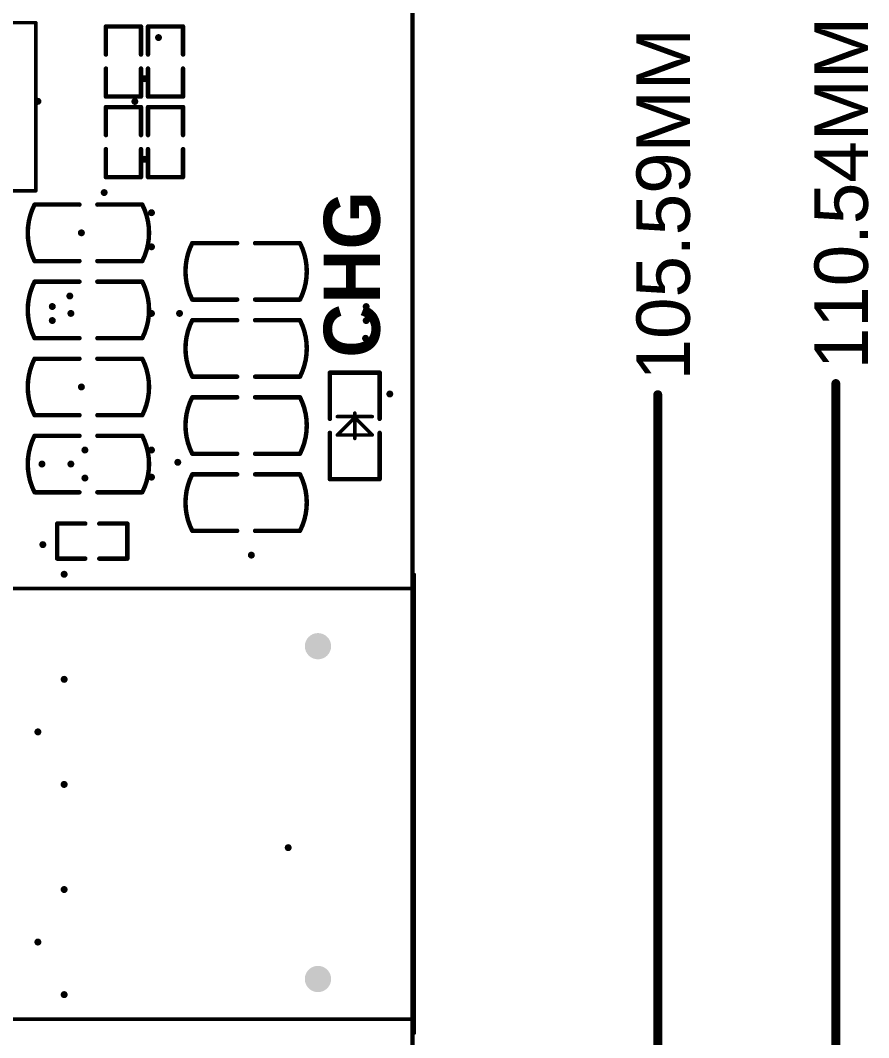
# Model space of a CAD drawing. Header units: millimetres. Extents: x -95 to 44, y -26 to 123.
# Drawn here: x 19.66 to 43.86, y 30.33 to 59.37 of the extents above; entities that cross this region are included whole.
import ezdxf

# ---------------------------------------------------------------- set-up
doc = ezdxf.new("R2010")
doc.units = ezdxf.units.MM
for name, color, linetype in [('KeepOutLayer', 6, 'Continuous'), ('Mechanical15', 56, 'Continuous'), ('MultiLayer', 9, 'Continuous'), ('PadHoleLayer', 156, 'Continuous'), ('TopOverlay', 2, 'Continuous'), ('ViaHoleLayer', 16, 'Continuous')]:
    doc.layers.add(name, color=color, linetype=linetype)
doc.styles.add('Arial', font='arial.ttf', dxfattribs={"height": 0.2})
doc.styles.add('阿里巴巴普惠体 Heavy', font='', dxfattribs={"height": 0.2})
doc.styles.get('阿里巴巴普惠体 Heavy').set_extended_font_data('阿里巴巴普惠体 Heavy', bold=True)

# ---------------------------------------------------------------- blocks, each defined once
blk = doc.blocks.new('C0603_21')
at = {"layer": 'TopOverlay', "const_width": 0.127}
for points in [[(-1.537, -0.806, -0.239632), (-1.537, 0.806)], [(1.537, 0.806, -0.239632), (1.537, -0.806)]]:
    blk.add_lwpolyline(points, format="xyb", dxfattribs=at)
for points in [[(-1.537, 0.806), (-0.256, 0.806)], [(0.256, 0.806), (1.537, 0.806)], [(-1.537, -0.806), (-0.256, -0.806)], [(0.256, -0.806), (1.537, -0.806)]]:
    blk.add_lwpolyline(points, dxfattribs=at)
at = {"layer": 'TopOverlay', "const_width": 0.0635}
for points in [[(-1.568, 0.806, 1), (-1.505, 0.806, 1)], [(-1.568, 0.806, 1), (-1.505, 0.806, 1)], [(-0.288, 0.806, 1), (-0.224, 0.806, 1)], [(0.224, 0.806, 1), (0.288, 0.806, 1)], [(1.505, 0.806, 1), (1.568, 0.806, 1)], [(1.505, 0.806, 1), (1.568, 0.806, 1)], [(-1.568, -0.806, 1), (-1.505, -0.806, 1)], [(-1.568, -0.806, 1), (-1.505, -0.806, 1)], [(-0.288, -0.806, 1), (-0.224, -0.806, 1)], [(0.224, -0.806, 1), (0.288, -0.806, 1)], [(1.505, -0.806, 1), (1.568, -0.806, 1)], [(1.505, -0.806, 1), (1.568, -0.806, 1)]]:
    blk.add_lwpolyline(points, format="xyb", close=True, dxfattribs=at)
blk = doc.blocks.new('NANO_SIM_25')
at = {"layer": 'MultiLayer'}
h = blk.add_hatch(color=9, dxfattribs=at)
edge = h.paths.add_edge_path()
edge.add_arc((-5, -4.75), 0.375, 0, 360)
h = blk.add_hatch(color=9, dxfattribs=at)
edge = h.paths.add_edge_path()
edge.add_arc((4.5, -4.75), 0.375, 0, 360)
at = {"layer": 'PadHoleLayer'}
h = blk.add_hatch(color=156, dxfattribs=at)
edge = h.paths.add_edge_path()
edge.add_arc((-5, -4.75), 0.375, 0, 360)
h = blk.add_hatch(color=156, dxfattribs=at)
edge = h.paths.add_edge_path()
edge.add_arc((4.5, -4.75), 0.375, 0, 360)
at = {"layer": 'TopOverlay', "const_width": 0.1}
for points in [[(-6.545, 7.5), (6.545, 7.5)], [(-6.145, 7.5), (-6.145, -7.5)], [(6.145, 7.5), (6.145, -7.5)], [(-6.545, -7.5), (6.545, -7.5)]]:
    blk.add_lwpolyline(points, dxfattribs=at)
at = {"layer": 'TopOverlay', "const_width": 0.05}
for points in [[(-6.57, 7.5, 1), (-6.52, 7.5, 1)], [(-6.17, 7.5, 1), (-6.12, 7.5, 1)], [(6.12, 7.5, 1), (6.17, 7.5, 1)], [(6.52, 7.5, 1), (6.57, 7.5, 1)], [(-6.57, -7.5, 1), (-6.52, -7.5, 1)], [(-6.17, -7.5, 1), (-6.12, -7.5, 1)], [(6.12, -7.5, 1), (6.17, -7.5, 1)], [(6.52, -7.5, 1), (6.57, -7.5, 1)]]:
    blk.add_lwpolyline(points, format="xyb", close=True, dxfattribs=at)
blk = doc.blocks.new('R0402_51')
at = {"layer": 'TopOverlay', "const_width": 0.127}
for points in [[(-0.51, 0.5), (-0.51, -0.5)], [(0.29, 0.5), (-0.478, 0.5)], [(1.472, 0.5), (0.69, 0.5)], [(1.49, 0.5), (1.49, -0.5)], [(0.29, -0.5), (-0.478, -0.5)], [(1.472, -0.5), (0.69, -0.5)]]:
    blk.add_lwpolyline(points, dxfattribs=at)
at = {"layer": 'TopOverlay', "const_width": 0.0635}
for points in [[(-0.542, 0.5, 1), (-0.478, 0.5, 1)], [(-0.51, 0.5, 1), (-0.446, 0.5, 1)], [(0.258, 0.5, 1), (0.322, 0.5, 1)], [(0.658, 0.5, 1), (0.722, 0.5, 1)], [(1.44, 0.5, 1), (1.504, 0.5, 1)], [(1.458, 0.5, 1), (1.522, 0.5, 1)], [(-0.542, -0.5, 1), (-0.478, -0.5, 1)], [(-0.51, -0.5, 1), (-0.446, -0.5, 1)], [(0.258, -0.5, 1), (0.322, -0.5, 1)], [(0.658, -0.5, 1), (0.722, -0.5, 1)], [(1.44, -0.5, 1), (1.504, -0.5, 1)], [(1.458, -0.5, 1), (1.522, -0.5, 1)]]:
    blk.add_lwpolyline(points, format="xyb", close=True, dxfattribs=at)
blk = doc.blocks.new('R0402_59')
at = {"layer": 'TopOverlay', "const_width": 0.127}
for points in [[(-0.51, -0.5), (-0.51, 0.5)], [(0.29, 0.5), (-0.478, 0.5)], [(1.472, 0.5), (0.69, 0.5)], [(1.49, -0.5), (1.49, 0.5)], [(0.29, -0.5), (-0.478, -0.5)], [(1.472, -0.5), (0.69, -0.5)]]:
    blk.add_lwpolyline(points, dxfattribs=at)
at = {"layer": 'TopOverlay', "const_width": 0.0635}
for points in [[(-0.542, 0.5, 1), (-0.478, 0.5, 1)], [(-0.51, 0.5, 1), (-0.446, 0.5, 1)], [(0.258, 0.5, 1), (0.322, 0.5, 1)], [(0.658, 0.5, 1), (0.722, 0.5, 1)], [(1.44, 0.5, 1), (1.504, 0.5, 1)], [(1.458, 0.5, 1), (1.522, 0.5, 1)], [(-0.542, -0.5, 1), (-0.478, -0.5, 1)], [(-0.51, -0.5, 1), (-0.446, -0.5, 1)], [(0.258, -0.5, 1), (0.322, -0.5, 1)], [(0.658, -0.5, 1), (0.722, -0.5, 1)], [(1.44, -0.5, 1), (1.504, -0.5, 1)], [(1.458, -0.5, 1), (1.522, -0.5, 1)]]:
    blk.add_lwpolyline(points, format="xyb", close=True, dxfattribs=at)
blk = doc.blocks.new('R0402_62')
at = {"layer": 'TopOverlay', "const_width": 0.127}
for points in [[(-0.51, -0.5), (-0.51, 0.5)], [(0.29, 0.5), (-0.478, 0.5)], [(1.472, 0.5), (0.69, 0.5)], [(1.49, -0.5), (1.49, 0.5)], [(0.29, -0.5), (-0.478, -0.5)], [(1.472, -0.5), (0.69, -0.5)]]:
    blk.add_lwpolyline(points, dxfattribs=at)
at = {"layer": 'TopOverlay', "const_width": 0.0635}
for points in [[(-0.542, 0.5, 1), (-0.478, 0.5, 1)], [(-0.51, 0.5, 1), (-0.446, 0.5, 1)], [(0.258, 0.5, 1), (0.322, 0.5, 1)], [(0.658, 0.5, 1), (0.722, 0.5, 1)], [(1.44, 0.5, 1), (1.504, 0.5, 1)], [(1.458, 0.5, 1), (1.522, 0.5, 1)], [(-0.542, -0.5, 1), (-0.478, -0.5, 1)], [(-0.51, -0.5, 1), (-0.446, -0.5, 1)], [(0.258, -0.5, 1), (0.322, -0.5, 1)], [(0.658, -0.5, 1), (0.722, -0.5, 1)], [(1.44, -0.5, 1), (1.504, -0.5, 1)], [(1.458, -0.5, 1), (1.522, -0.5, 1)]]:
    blk.add_lwpolyline(points, format="xyb", close=True, dxfattribs=at)
blk = doc.blocks.new('INDUCT0412_93')
at = {"layer": 'TopOverlay', "const_width": 0.1}
for points in [[(-2.4, 2.1), (-2.4, -2.1)], [(-2.4, 2.1), (2.4, 2.1)], [(2.4, 2.1), (2.4, -2.1)], [(-2.4, -2.1), (2.4, -2.1)]]:
    blk.add_lwpolyline(points, dxfattribs=at)
at = {"layer": 'TopOverlay', "const_width": 0.05}
for points in [[(-2.425, 2.1, 1), (-2.375, 2.1, 1)], [(-2.425, 2.1, 1), (-2.375, 2.1, 1)], [(2.375, 2.1, 1), (2.425, 2.1, 1)], [(2.375, 2.1, 1), (2.425, 2.1, 1)], [(-2.425, -2.1, 1), (-2.375, -2.1, 1)], [(-2.425, -2.1, 1), (-2.375, -2.1, 1)], [(2.375, -2.1, 1), (2.425, -2.1, 1)], [(2.375, -2.1, 1), (2.425, -2.1, 1)]]:
    blk.add_lwpolyline(points, format="xyb", close=True, dxfattribs=at)
blk = doc.blocks.new('R0402_97')
at = {"layer": 'TopOverlay', "const_width": 0.127}
for points in [[(-0.51, 0.5), (-0.51, -0.5)], [(-0.478, 0.5), (0.29, 0.5)], [(0.69, 0.5), (1.472, 0.5)], [(1.49, 0.5), (1.49, -0.5)], [(-0.478, -0.5), (0.29, -0.5)], [(0.69, -0.5), (1.472, -0.5)]]:
    blk.add_lwpolyline(points, dxfattribs=at)
at = {"layer": 'TopOverlay', "const_width": 0.0635}
for points in [[(-0.542, 0.5, 1), (-0.478, 0.5, 1)], [(-0.51, 0.5, 1), (-0.446, 0.5, 1)], [(0.258, 0.5, 1), (0.322, 0.5, 1)], [(0.658, 0.5, 1), (0.722, 0.5, 1)], [(1.44, 0.5, 1), (1.504, 0.5, 1)], [(1.458, 0.5, 1), (1.522, 0.5, 1)], [(-0.542, -0.5, 1), (-0.478, -0.5, 1)], [(-0.51, -0.5, 1), (-0.446, -0.5, 1)], [(0.258, -0.5, 1), (0.322, -0.5, 1)], [(0.658, -0.5, 1), (0.722, -0.5, 1)], [(1.44, -0.5, 1), (1.504, -0.5, 1)], [(1.458, -0.5, 1), (1.522, -0.5, 1)]]:
    blk.add_lwpolyline(points, format="xyb", close=True, dxfattribs=at)
blk = doc.blocks.new('R0402_99')
at = {"layer": 'TopOverlay', "const_width": 0.127}
for points in [[(-0.51, 0.5), (-0.51, -0.5)], [(-0.478, 0.5), (0.29, 0.5)], [(0.69, 0.5), (1.472, 0.5)], [(1.49, 0.5), (1.49, -0.5)], [(-0.478, -0.5), (0.29, -0.5)], [(0.69, -0.5), (1.472, -0.5)]]:
    blk.add_lwpolyline(points, dxfattribs=at)
at = {"layer": 'TopOverlay', "const_width": 0.0635}
for points in [[(-0.542, 0.5, 1), (-0.478, 0.5, 1)], [(-0.51, 0.5, 1), (-0.446, 0.5, 1)], [(0.258, 0.5, 1), (0.322, 0.5, 1)], [(0.658, 0.5, 1), (0.722, 0.5, 1)], [(1.44, 0.5, 1), (1.504, 0.5, 1)], [(1.458, 0.5, 1), (1.522, 0.5, 1)], [(-0.542, -0.5, 1), (-0.478, -0.5, 1)], [(-0.51, -0.5, 1), (-0.446, -0.5, 1)], [(0.258, -0.5, 1), (0.322, -0.5, 1)], [(0.658, -0.5, 1), (0.722, -0.5, 1)], [(1.44, -0.5, 1), (1.504, -0.5, 1)], [(1.458, -0.5, 1), (1.522, -0.5, 1)]]:
    blk.add_lwpolyline(points, format="xyb", close=True, dxfattribs=at)
blk = doc.blocks.new('D0603_102')
at = {"layer": 'TopOverlay'}
for points, const_width in [([(-0.71, 0.71), (0.61, 0.71)], 0.127), ([(-0.71, 0.71), (-0.71, -0.71)], 0.127), ([(1.01, 0.71), (2.33, 0.71)], 0.127), ([(2.33, 0.71), (2.33, -0.71)], 0.127), ([(0.55, 0.5), (1.05, 0)], 0.1), ([(0.55, 0.5), (0.55, -0.5)], 0.1), ([(1.075, 0.5), (1.075, -0.5)], 0.1), ([(0.45, 0), (1.175, 0)], 0.1), ([(1.05, 0), (0.55, -0.5)], 0.1), ([(-0.71, -0.71), (0.61, -0.71)], 0.127), ([(1.01, -0.71), (2.33, -0.71)], 0.127)]:
    blk.add_lwpolyline(points, dxfattribs=dict(at, const_width=const_width))
for points, const_width in [([(-0.742, 0.71, 1), (-0.678, 0.71, 1)], 0.0635), ([(-0.742, 0.71, 1), (-0.678, 0.71, 1)], 0.0635), ([(0.578, 0.71, 1), (0.642, 0.71, 1)], 0.0635), ([(0.978, 0.71, 1), (1.042, 0.71, 1)], 0.0635), ([(2.298, 0.71, 1), (2.362, 0.71, 1)], 0.0635), ([(2.298, 0.71, 1), (2.362, 0.71, 1)], 0.0635), ([(0.525, 0.5, 1), (0.575, 0.5, 1)], 0.05), ([(0.525, 0.5, 1), (0.575, 0.5, 1)], 0.05), ([(1.05, 0.5, 1), (1.1, 0.5, 1)], 0.05), ([(0.425, 0, 1), (0.475, 0, 1)], 0.05), ([(1.025, 0, 1), (1.075, 0, 1)], 0.05), ([(1.025, 0, 1), (1.075, 0, 1)], 0.05), ([(1.15, 0, 1), (1.2, 0, 1)], 0.05), ([(0.525, -0.5, 1), (0.575, -0.5, 1)], 0.05), ([(0.525, -0.5, 1), (0.575, -0.5, 1)], 0.05), ([(1.05, -0.5, 1), (1.1, -0.5, 1)], 0.05), ([(-0.742, -0.71, 1), (-0.678, -0.71, 1)], 0.0635), ([(-0.742, -0.71, 1), (-0.678, -0.71, 1)], 0.0635), ([(0.578, -0.71, 1), (0.642, -0.71, 1)], 0.0635), ([(0.978, -0.71, 1), (1.042, -0.71, 1)], 0.0635), ([(2.298, -0.71, 1), (2.362, -0.71, 1)], 0.0635), ([(2.298, -0.71, 1), (2.362, -0.71, 1)], 0.0635)]:
    blk.add_lwpolyline(points, format="xyb", close=True, dxfattribs=dict(at, const_width=const_width))
blk = doc.blocks.new('C0603_119')
at = {"layer": 'TopOverlay', "const_width": 0.127}
for points in [[(-1.537, -0.806, -0.239632), (-1.537, 0.806)], [(1.537, 0.806, -0.239632), (1.537, -0.806)]]:
    blk.add_lwpolyline(points, format="xyb", dxfattribs=at)
for points in [[(-1.537, 0.806), (-0.256, 0.806)], [(0.256, 0.806), (1.537, 0.806)], [(-1.537, -0.806), (-0.256, -0.806)], [(0.256, -0.806), (1.537, -0.806)]]:
    blk.add_lwpolyline(points, dxfattribs=at)
at = {"layer": 'TopOverlay', "const_width": 0.0635}
for points in [[(-1.568, 0.806, 1), (-1.505, 0.806, 1)], [(-1.568, 0.806, 1), (-1.505, 0.806, 1)], [(-0.288, 0.806, 1), (-0.224, 0.806, 1)], [(0.224, 0.806, 1), (0.288, 0.806, 1)], [(1.505, 0.806, 1), (1.568, 0.806, 1)], [(1.505, 0.806, 1), (1.568, 0.806, 1)], [(-1.568, -0.806, 1), (-1.505, -0.806, 1)], [(-1.568, -0.806, 1), (-1.505, -0.806, 1)], [(-0.288, -0.806, 1), (-0.224, -0.806, 1)], [(0.224, -0.806, 1), (0.288, -0.806, 1)], [(1.505, -0.806, 1), (1.568, -0.806, 1)], [(1.505, -0.806, 1), (1.568, -0.806, 1)]]:
    blk.add_lwpolyline(points, format="xyb", close=True, dxfattribs=at)
blk = doc.blocks.new('C0603_120')
at = {"layer": 'TopOverlay', "const_width": 0.127}
for points in [[(-1.537, -0.806, -0.239632), (-1.537, 0.806)], [(1.537, 0.806, -0.239632), (1.537, -0.806)]]:
    blk.add_lwpolyline(points, format="xyb", dxfattribs=at)
for points in [[(-1.537, 0.806), (-0.256, 0.806)], [(0.256, 0.806), (1.537, 0.806)], [(-1.537, -0.806), (-0.256, -0.806)], [(0.256, -0.806), (1.537, -0.806)]]:
    blk.add_lwpolyline(points, dxfattribs=at)
at = {"layer": 'TopOverlay', "const_width": 0.0635}
for points in [[(-1.568, 0.806, 1), (-1.505, 0.806, 1)], [(-1.568, 0.806, 1), (-1.505, 0.806, 1)], [(-0.288, 0.806, 1), (-0.224, 0.806, 1)], [(0.224, 0.806, 1), (0.288, 0.806, 1)], [(1.505, 0.806, 1), (1.568, 0.806, 1)], [(1.505, 0.806, 1), (1.568, 0.806, 1)], [(-1.568, -0.806, 1), (-1.505, -0.806, 1)], [(-1.568, -0.806, 1), (-1.505, -0.806, 1)], [(-0.288, -0.806, 1), (-0.224, -0.806, 1)], [(0.224, -0.806, 1), (0.288, -0.806, 1)], [(1.505, -0.806, 1), (1.568, -0.806, 1)], [(1.505, -0.806, 1), (1.568, -0.806, 1)]]:
    blk.add_lwpolyline(points, format="xyb", close=True, dxfattribs=at)
blk = doc.blocks.new('C0603_121')
at = {"layer": 'TopOverlay', "const_width": 0.127}
for points in [[(-1.537, -0.806, -0.239632), (-1.537, 0.806)], [(1.537, 0.806, -0.239632), (1.537, -0.806)]]:
    blk.add_lwpolyline(points, format="xyb", dxfattribs=at)
for points in [[(-1.537, 0.806), (-0.256, 0.806)], [(0.256, 0.806), (1.537, 0.806)], [(-1.537, -0.806), (-0.256, -0.806)], [(0.256, -0.806), (1.537, -0.806)]]:
    blk.add_lwpolyline(points, dxfattribs=at)
at = {"layer": 'TopOverlay', "const_width": 0.0635}
for points in [[(-1.568, 0.806, 1), (-1.505, 0.806, 1)], [(-1.568, 0.806, 1), (-1.505, 0.806, 1)], [(-0.288, 0.806, 1), (-0.224, 0.806, 1)], [(0.224, 0.806, 1), (0.288, 0.806, 1)], [(1.505, 0.806, 1), (1.568, 0.806, 1)], [(1.505, 0.806, 1), (1.568, 0.806, 1)], [(-1.568, -0.806, 1), (-1.505, -0.806, 1)], [(-1.568, -0.806, 1), (-1.505, -0.806, 1)], [(-0.288, -0.806, 1), (-0.224, -0.806, 1)], [(0.224, -0.806, 1), (0.288, -0.806, 1)], [(1.505, -0.806, 1), (1.568, -0.806, 1)], [(1.505, -0.806, 1), (1.568, -0.806, 1)]]:
    blk.add_lwpolyline(points, format="xyb", close=True, dxfattribs=at)
blk = doc.blocks.new('C0603_122')
at = {"layer": 'TopOverlay', "const_width": 0.127}
for points in [[(-1.537, -0.806, -0.239632), (-1.537, 0.806)], [(1.537, 0.806, -0.239632), (1.537, -0.806)]]:
    blk.add_lwpolyline(points, format="xyb", dxfattribs=at)
for points in [[(-1.537, 0.806), (-0.256, 0.806)], [(0.256, 0.806), (1.537, 0.806)], [(-1.537, -0.806), (-0.256, -0.806)], [(0.256, -0.806), (1.537, -0.806)]]:
    blk.add_lwpolyline(points, dxfattribs=at)
at = {"layer": 'TopOverlay', "const_width": 0.0635}
for points in [[(-1.568, 0.806, 1), (-1.505, 0.806, 1)], [(-1.568, 0.806, 1), (-1.505, 0.806, 1)], [(-0.288, 0.806, 1), (-0.224, 0.806, 1)], [(0.224, 0.806, 1), (0.288, 0.806, 1)], [(1.505, 0.806, 1), (1.568, 0.806, 1)], [(1.505, 0.806, 1), (1.568, 0.806, 1)], [(-1.568, -0.806, 1), (-1.505, -0.806, 1)], [(-1.568, -0.806, 1), (-1.505, -0.806, 1)], [(-0.288, -0.806, 1), (-0.224, -0.806, 1)], [(0.224, -0.806, 1), (0.288, -0.806, 1)], [(1.505, -0.806, 1), (1.568, -0.806, 1)], [(1.505, -0.806, 1), (1.568, -0.806, 1)]]:
    blk.add_lwpolyline(points, format="xyb", close=True, dxfattribs=at)
blk = doc.blocks.new('C0603_123')
at = {"layer": 'TopOverlay', "const_width": 0.127}
for points in [[(-1.537, -0.806, -0.239632), (-1.537, 0.806)], [(1.537, 0.806, -0.239632), (1.537, -0.806)]]:
    blk.add_lwpolyline(points, format="xyb", dxfattribs=at)
for points in [[(-1.537, 0.806), (-0.256, 0.806)], [(0.256, 0.806), (1.537, 0.806)], [(-1.537, -0.806), (-0.256, -0.806)], [(0.256, -0.806), (1.537, -0.806)]]:
    blk.add_lwpolyline(points, dxfattribs=at)
at = {"layer": 'TopOverlay', "const_width": 0.0635}
for points in [[(-1.568, 0.806, 1), (-1.505, 0.806, 1)], [(-1.568, 0.806, 1), (-1.505, 0.806, 1)], [(-0.288, 0.806, 1), (-0.224, 0.806, 1)], [(0.224, 0.806, 1), (0.288, 0.806, 1)], [(1.505, 0.806, 1), (1.568, 0.806, 1)], [(1.505, 0.806, 1), (1.568, 0.806, 1)], [(-1.568, -0.806, 1), (-1.505, -0.806, 1)], [(-1.568, -0.806, 1), (-1.505, -0.806, 1)], [(-0.288, -0.806, 1), (-0.224, -0.806, 1)], [(0.224, -0.806, 1), (0.288, -0.806, 1)], [(1.505, -0.806, 1), (1.568, -0.806, 1)], [(1.505, -0.806, 1), (1.568, -0.806, 1)]]:
    blk.add_lwpolyline(points, format="xyb", close=True, dxfattribs=at)
blk = doc.blocks.new('C0603_124')
at = {"layer": 'TopOverlay', "const_width": 0.127}
for points in [[(-1.537, -0.806, -0.239632), (-1.537, 0.806)], [(1.537, 0.806, -0.239632), (1.537, -0.806)]]:
    blk.add_lwpolyline(points, format="xyb", dxfattribs=at)
for points in [[(-1.537, 0.806), (-0.256, 0.806)], [(0.256, 0.806), (1.537, 0.806)], [(-1.537, -0.806), (-0.256, -0.806)], [(0.256, -0.806), (1.537, -0.806)]]:
    blk.add_lwpolyline(points, dxfattribs=at)
at = {"layer": 'TopOverlay', "const_width": 0.0635}
for points in [[(-1.568, 0.806, 1), (-1.505, 0.806, 1)], [(-1.568, 0.806, 1), (-1.505, 0.806, 1)], [(-0.288, 0.806, 1), (-0.224, 0.806, 1)], [(0.224, 0.806, 1), (0.288, 0.806, 1)], [(1.505, 0.806, 1), (1.568, 0.806, 1)], [(1.505, 0.806, 1), (1.568, 0.806, 1)], [(-1.568, -0.806, 1), (-1.505, -0.806, 1)], [(-1.568, -0.806, 1), (-1.505, -0.806, 1)], [(-0.288, -0.806, 1), (-0.224, -0.806, 1)], [(0.224, -0.806, 1), (0.288, -0.806, 1)], [(1.505, -0.806, 1), (1.568, -0.806, 1)], [(1.505, -0.806, 1), (1.568, -0.806, 1)]]:
    blk.add_lwpolyline(points, format="xyb", close=True, dxfattribs=at)
blk = doc.blocks.new('C0603_125')
at = {"layer": 'TopOverlay', "const_width": 0.127}
for points in [[(-1.537, -0.806, -0.239632), (-1.537, 0.806)], [(1.537, 0.806, -0.239632), (1.537, -0.806)]]:
    blk.add_lwpolyline(points, format="xyb", dxfattribs=at)
for points in [[(-1.537, 0.806), (-0.256, 0.806)], [(0.256, 0.806), (1.537, 0.806)], [(-1.537, -0.806), (-0.256, -0.806)], [(0.256, -0.806), (1.537, -0.806)]]:
    blk.add_lwpolyline(points, dxfattribs=at)
at = {"layer": 'TopOverlay', "const_width": 0.0635}
for points in [[(-1.568, 0.806, 1), (-1.505, 0.806, 1)], [(-1.568, 0.806, 1), (-1.505, 0.806, 1)], [(-0.288, 0.806, 1), (-0.224, 0.806, 1)], [(0.224, 0.806, 1), (0.288, 0.806, 1)], [(1.505, 0.806, 1), (1.568, 0.806, 1)], [(1.505, 0.806, 1), (1.568, 0.806, 1)], [(-1.568, -0.806, 1), (-1.505, -0.806, 1)], [(-1.568, -0.806, 1), (-1.505, -0.806, 1)], [(-0.288, -0.806, 1), (-0.224, -0.806, 1)], [(0.224, -0.806, 1), (0.288, -0.806, 1)], [(1.505, -0.806, 1), (1.568, -0.806, 1)], [(1.505, -0.806, 1), (1.568, -0.806, 1)]]:
    blk.add_lwpolyline(points, format="xyb", close=True, dxfattribs=at)

msp = doc.modelspace()

# ---------------------------------------------------------------- hatches: boundary and pattern name
at = {"layer": 'ViaHoleLayer'}
h = msp.add_hatch(color=16, dxfattribs=at)
edge = h.paths.add_edge_path()
edge.add_arc((23.6, 58.875), 0.1, 0, 360)
h = msp.add_hatch(color=16, dxfattribs=at)
edge = h.paths.add_edge_path()
edge.add_arc((23.2, 57.7), 0.1, 0, 360)
h = msp.add_hatch(color=16, dxfattribs=at)
edge = h.paths.add_edge_path()
edge.add_arc((20.158, 57.054), 0.101, 0, 360)
h = msp.add_hatch(color=16, dxfattribs=at)
edge = h.paths.add_edge_path()
edge.add_arc((22.925, 57.05), 0.1, 0, 360)
h = msp.add_hatch(color=16, dxfattribs=at)
edge = h.paths.add_edge_path()
edge.add_arc((23.2, 55.4), 0.1, 0, 360)
h = msp.add_hatch(color=16, dxfattribs=at)
edge = h.paths.add_edge_path()
edge.add_arc((22.05, 54.45), 0.1, 0, 360)
h = msp.add_hatch(color=16, dxfattribs=at)
edge = h.paths.add_edge_path()
edge.add_arc((23.4, 53.875), 0.1, 0, 360)
h = msp.add_hatch(color=16, dxfattribs=at)
edge = h.paths.add_edge_path()
edge.add_arc((21.4, 53.3), 0.1, 0, 360)
h = msp.add_hatch(color=16, dxfattribs=at)
edge = h.paths.add_edge_path()
edge.add_arc((23.4, 52.9), 0.1, 0, 360)
h = msp.add_hatch(color=16, dxfattribs=at)
edge = h.paths.add_edge_path()
edge.add_arc((21.069, 51.497), 0.1, 0, 360)
h = msp.add_hatch(color=16, dxfattribs=at)
edge = h.paths.add_edge_path()
edge.add_arc((20.569, 51.197), 0.1, 0, 360)
h = msp.add_hatch(color=16, dxfattribs=at)
edge = h.paths.add_edge_path()
edge.add_arc((29.525, 51.195), 0.1, 0, 360)
h = msp.add_hatch(color=16, dxfattribs=at)
edge = h.paths.add_edge_path()
edge.add_arc((20.569, 50.797), 0.1, 0, 360)
h = msp.add_hatch(color=16, dxfattribs=at)
edge = h.paths.add_edge_path()
edge.add_arc((21.1, 51), 0.1, 0, 360)
h = msp.add_hatch(color=16, dxfattribs=at)
edge = h.paths.add_edge_path()
edge.add_arc((23.4, 51), 0.1, 0, 360)
h = msp.add_hatch(color=16, dxfattribs=at)
edge = h.paths.add_edge_path()
edge.add_arc((24.2, 51), 0.1, 0, 360)
h = msp.add_hatch(color=16, dxfattribs=at)
edge = h.paths.add_edge_path()
edge.add_arc((29.525, 50.795), 0.1, 0, 360)
h = msp.add_hatch(color=16, dxfattribs=at)
edge = h.paths.add_edge_path()
edge.add_arc((29.507, 50.289), 0.1, 0, 360)
h = msp.add_hatch(color=16, dxfattribs=at)
edge = h.paths.add_edge_path()
edge.add_arc((21.4, 48.9), 0.1, 0, 360)
h = msp.add_hatch(color=16, dxfattribs=at)
edge = h.paths.add_edge_path()
edge.add_arc((30.2, 48.7), 0.1, 0, 360)
h = msp.add_hatch(color=16, dxfattribs=at)
edge = h.paths.add_edge_path()
edge.add_arc((21.5, 47.1), 0.1, 0, 360)
h = msp.add_hatch(color=16, dxfattribs=at)
edge = h.paths.add_edge_path()
edge.add_arc((23.4, 47.1), 0.1, 0, 360)
h = msp.add_hatch(color=16, dxfattribs=at)
edge = h.paths.add_edge_path()
edge.add_arc((20.275, 46.7), 0.1, 0, 360)
h = msp.add_hatch(color=16, dxfattribs=at)
edge = h.paths.add_edge_path()
edge.add_arc((21.1, 46.7), 0.1, 0, 360)
h = msp.add_hatch(color=16, dxfattribs=at)
edge = h.paths.add_edge_path()
edge.add_arc((24.15, 46.75), 0.1, 0, 360)
h = msp.add_hatch(color=16, dxfattribs=at)
edge = h.paths.add_edge_path()
edge.add_arc((21.5, 46.3), 0.1, 0, 360)
h = msp.add_hatch(color=16, dxfattribs=at)
edge = h.paths.add_edge_path()
edge.add_arc((23.4, 46.325), 0.1, 0, 360)
h = msp.add_hatch(color=16, dxfattribs=at)
edge = h.paths.add_edge_path()
edge.add_arc((20.3, 44.4), 0.1, 0, 360)
h = msp.add_hatch(color=16, dxfattribs=at)
edge = h.paths.add_edge_path()
edge.add_arc((26.25, 44.1), 0.1, 0, 360)
h = msp.add_hatch(color=16, dxfattribs=at)
edge = h.paths.add_edge_path()
edge.add_arc((20.908, 43.554), 0.101, 0, 360)
h = msp.add_hatch(color=16, dxfattribs=at)
edge = h.paths.add_edge_path()
edge.add_arc((20.908, 40.554), 0.101, 0, 360)
h = msp.add_hatch(color=16, dxfattribs=at)
edge = h.paths.add_edge_path()
edge.add_arc((20.158, 39.054), 0.101, 0, 360)
h = msp.add_hatch(color=16, dxfattribs=at)
edge = h.paths.add_edge_path()
edge.add_arc((20.908, 37.554), 0.101, 0, 360)
h = msp.add_hatch(color=16, dxfattribs=at)
edge = h.paths.add_edge_path()
edge.add_arc((27.3, 35.75), 0.1, 0, 360)
h = msp.add_hatch(color=16, dxfattribs=at)
edge = h.paths.add_edge_path()
edge.add_arc((20.908, 34.554), 0.101, 0, 360)
h = msp.add_hatch(color=16, dxfattribs=at)
edge = h.paths.add_edge_path()
edge.add_arc((20.158, 33.054), 0.101, 0, 360)
h = msp.add_hatch(color=16, dxfattribs=at)
edge = h.paths.add_edge_path()
edge.add_arc((20.908, 31.554), 0.101, 0, 360)

# ---------------------------------------------------------------- linework, layer by layer
at = {"layer": 'KeepOutLayer', "const_width": 0.127}
msp.add_lwpolyline([(30.846, 2.032), (30.846, 108.522)], dxfattribs=at)
at = {"layer": 'Mechanical15', "const_width": 0.254}
for points in [[(42.926, 0), (42.926, 48.998)], [(37.846, 2.286), (37.846, 48.681)]]:
    msp.add_lwpolyline(points, dxfattribs=at)
at = {"layer": 'Mechanical15', "const_width": 0.127}
for points in [[(42.862, 48.998, 1), (42.989, 48.998, 1)], [(37.782, 48.681, 1), (37.909, 48.681, 1)]]:
    msp.add_lwpolyline(points, format="xyb", close=True, dxfattribs=at)

# ---------------------------------------------------------------- block references
for name, p, rotation in [('INDUCT0412_93', (18, 56.9), 90), ('R0402_62', (22.6, 58.68), 270), ('R0402_99', (23.8, 57.7), 90), ('R0402_59', (22.6, 56.38), 270), ('R0402_97', (23.8, 55.4), 90), ('D0603_102', (29.2, 46.98), 90), ('R0402_51', (22.2, 44.5), 180), ('NANO_SIM_25', (23.4, 37), 90)]:
    msp.add_blockref(name, p, dxfattribs=dict(rotation=rotation))
for name, p in [('C0603_124', (21.6, 53.3)), ('C0603_125', (26.1, 52.2)), ('C0603_121', (21.6, 51.1)), ('C0603_123', (26.1, 50)), ('C0603_122', (21.6, 48.9)), ('C0603_21', (26.1, 47.8)), ('C0603_119', (21.6, 46.7)), ('C0603_120', (26.1, 45.6))]:
    msp.add_blockref(name, p)

# ---------------------------------------------------------------- texts
at = {"layer": 'Mechanical15', "style": 'Arial'}
for s, p in [('110.54MM', (43.84, 49.405)), ('105.59MM', (38.76, 49.087))]:
    msp.add_text(s, height=1.524, rotation=90, dxfattribs=at).set_placement(p)
at = {"layer": 'TopOverlay', "style": '阿里巴巴普惠体 Heavy'}
msp.add_text('CHG', height=1.6, rotation=90, dxfattribs=at).set_placement((29.915, 49.735))

doc.saveas('drawing.dxf')
